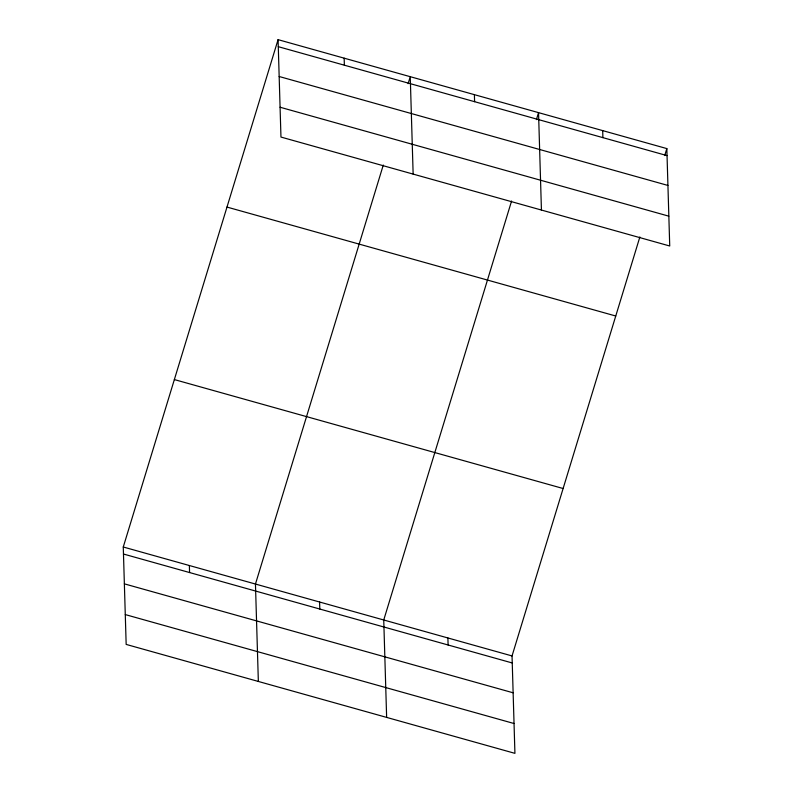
<?xml version="1.0" encoding="UTF-8"?>
<svg xmlns="http://www.w3.org/2000/svg" width="793" height="793" viewBox="0 0 793 793"><rect width="100%" height="100%" fill="white"/><g stroke="black" fill="none" stroke-linecap="round" stroke-linejoin="round"><path stroke-width="1.19" d="M639.872 236.948L512.04 655.94L514.925 753.35L126.166 644.412L123.272 547.001L278.075 39.65L666.834 148.588L669.728 245.999L280.96 137.06L278.075 39.65M383.287 165.053L255.455 584.044L258.349 681.455M408.117 83.662L410.249 76.693L413.143 174.103M511.584 201.006L383.743 619.987L386.637 717.397M536.415 119.614L538.546 112.636L541.431 210.046M664.703 155.557L666.834 148.588M278.284 46.678L667.042 155.616M279.166 76.505L667.924 185.443M280.078 107.233L668.836 216.172M226.986 207.072L615.755 316.01M174.361 379.579L563.119 488.518M123.272 547.001L512.04 655.94M123.48 554.029L512.248 662.968M124.372 583.856L513.13 692.795M125.284 614.585L514.042 723.523M602.69 130.607L602.898 137.635M474.392 94.664L474.601 101.692M447.896 637.968L448.104 644.996M344.162 58.167L344.37 65.195M319.599 602.016L319.807 609.044M189.368 565.528L189.577 572.546"/></g></svg>
